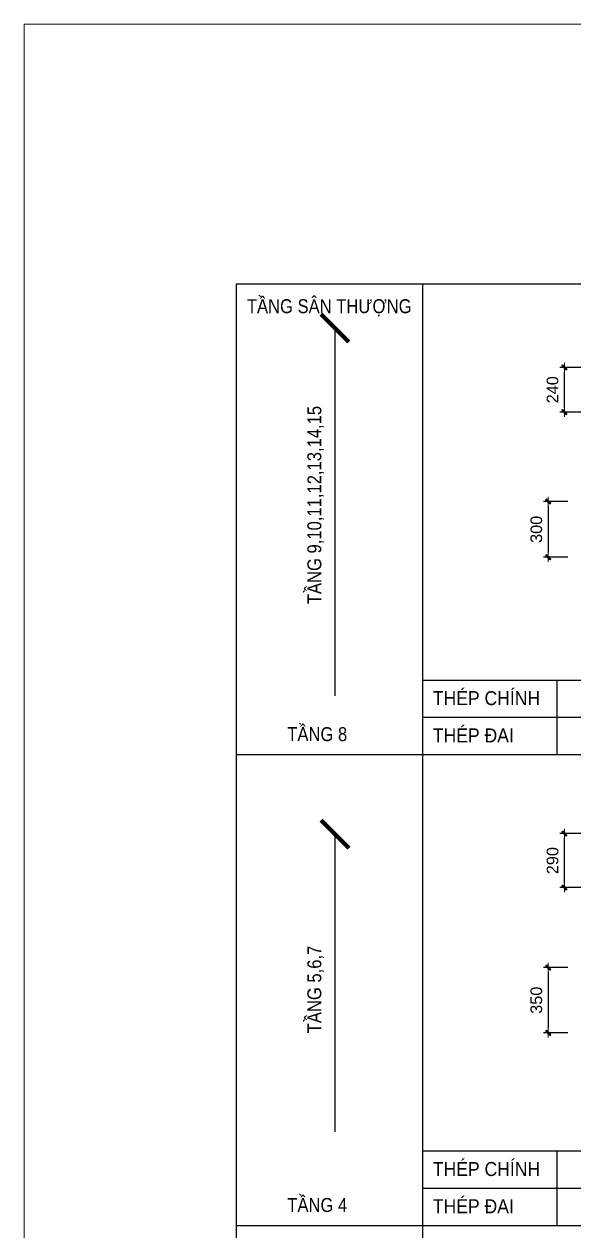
# Model space of a CAD drawing. Header units: millimetres. Extents: x -146909 to 4830753, y -683702 to -336947.
# Drawn here: x 4748595 to 4751548, y -441240 to -434762 of the extents above; entities that cross this region are included whole.
import ezdxf
from ezdxf.enums import TextEntityAlignment as Align

# ---------------------------------------------------------------- set-up
doc = ezdxf.new("R2010")
doc.units = ezdxf.units.MM
doc.header["$MEASUREMENT"] = 0
doc.layers.get('0').update_dxf_attribs({"lineweight": 9})
doc.layers.get('Defpoints').update_dxf_attribs({"color": 10, "lineweight": 0})
for name, color, linetype, lineweight in [('chunho.q', 1, 'Continuous', 13), ('DBAO', 2, 'Continuous', 13), ('KTH', 154, 'Continuous', 9), ('STICK', 1, 'Continuous', 9)]:
    doc.layers.add(name, color=color, linetype=linetype, lineweight=lineweight)
for name, color, linetype in [('DM', 1, 'Continuous'), ('TBL', 1, 'Continuous'), ('TX', 214, 'Continuous')]:
    doc.layers.add(name, color=color, linetype=linetype)
doc.styles.add('arial', font='arial.ttf', dxfattribs={"width": 0.85})
doc.styles.add('TTP-HelCon', font='arial.ttf')
doc.dimstyles.new('TTP-25', dxfattribs={"dimscale": 25, "dimtxt": 2.5, "dimasz": 1, "dimexe": 1, "dimexo": 1, "dimgap": 0.09, "dimtad": 0, "dimdec": 4, "dimrnd": 10, "dimzin": 9, "dimdsep": 46, "dimtxsty": 'TTP-HelCon', "dimblk": 'Stick', "dimcen": 0.09, "dimdle": 1.5, "dimclrd": 256, "dimclre": 256, "dimclrt": 1, "dimadec": 0, "dimazin": 0, "dimtfac": 1, "dimtdec": 4, "dimtmove": 0, "dimatfit": 3, "dimldrblk": 'ARCHTICK', "dimfxl": 1, "dimtvp": 1, "dimtolj": 1, "dimtzin": 0, "dimarcsym": 0})
doc.dimstyles.new('TTP-50', dxfattribs={"dimscale": 50, "dimtxt": 2.5, "dimasz": 1, "dimexe": 1, "dimexo": 1, "dimgap": 0.09, "dimtad": 0, "dimdec": 4, "dimzin": 9, "dimdsep": 46, "dimtxsty": 'arial', "dimblk": 'Stick', "dimcen": 0.09, "dimdle": 1.5, "dimclrd": 256, "dimclre": 256, "dimclrt": 1, "dimadec": 0, "dimazin": 0, "dimtfac": 1, "dimtdec": 4, "dimtmove": 0, "dimatfit": 3, "dimldrblk": 'ARCHTICK', "dimfxl": 1, "dimtvp": 1, "dimtolj": 1, "dimtzin": 0, "dimarcsym": 0})

# ---------------------------------------------------------------- blocks, each defined once
blk = doc.blocks.new('Stick')
at = {"layer": 'STICK'}
h = blk.add_hatch(color=256, dxfattribs=at)
edge = h.paths.add_edge_path()
edge.add_line((0.3, 0.5), (-0.5, -0.3))
edge.add_arc((-0.4, -0.4), 0.141, 135, 315)
edge.add_line((-0.3, -0.5), (0.5, 0.3))
edge.add_arc((0.4, 0.4), 0.141, 315, 495)
blk.add_line((1, 0), (-1, 0), dxfattribs=at)
blk.add_lwpolyline([(0.3, 0.5), (-0.5, -0.3, 1), (-0.3, -0.5), (0.5, 0.3, 1), (0.3, 0.5, 1)], format="xyb", dxfattribs=at)
blk = doc.blocks.new('*D1567')
at = {"layer": 'Defpoints', "color": 0, "transparency": 16777216}
for p in [(4751497.2, -436604.7), (4751680.7, -436604.7), (4751680.7, -436844.7)]:
    blk.add_point(p, dxfattribs=at)
at = {"layer": 'KTH', "lineweight": -2, "transparency": 16777216}
for p, q in [((4751655.7, -436604.7), (4751472.2, -436604.7)), ((4751497.2, -436819.7), (4751497.2, -436629.7)), ((4751655.7, -436844.7), (4751472.2, -436844.7))]:
    blk.add_line(p, q, dxfattribs=at)
at = {"layer": 'KTH', "lineweight": -2, "transparency": 16777216, "xscale": 25, "yscale": 25, "zscale": 25}
for p, rotation in [((4751497.2, -436604.7), 90), ((4751497.2, -436844.7), 270)]:
    blk.add_blockref('Stick', p, dxfattribs=dict(at, rotation=rotation))
at = {"layer": 'KTH', "color": 1, "transparency": 16777216, "insert": (4751433.4, -436724.7), "char_height": 62.5, "attachment_point": 5, "rotation": 90, "style": 'TTP-HelCon'}
blk.add_mtext('\\A1;240', dxfattribs=at)
blk = doc.blocks.new('_ArchTick')
at = {"color": 0, "linetype": 'ByBlock', "const_width": 0.15}
blk.add_lwpolyline([(-0.5, -0.5), (0.5, 0.5)], dxfattribs=at)
blk = doc.blocks.new('*D1573')
at = {"layer": 'Defpoints', "color": 0, "transparency": 16777216}
for p in [(4751540.5, -437324.1), (4751410.1, -437624.1), (4751540.5, -437624.1)]:
    blk.add_point(p, dxfattribs=at)
at = {"layer": 'KTH', "lineweight": -2, "transparency": 16777216}
for p, q in [((4751515.5, -437324.1), (4751385.1, -437324.1)), ((4751410.1, -437349.1), (4751410.1, -437599.1)), ((4751515.5, -437624.1), (4751385.1, -437624.1))]:
    blk.add_line(p, q, dxfattribs=at)
at = {"layer": 'KTH', "lineweight": -2, "transparency": 16777216, "xscale": 25, "yscale": 25, "zscale": 25}
for p, rotation in [((4751410.1, -437324.1), 90), ((4751410.1, -437624.1), 270)]:
    blk.add_blockref('Stick', p, dxfattribs=dict(at, rotation=rotation))
at = {"layer": 'KTH', "color": 1, "transparency": 16777216, "insert": (4751346.2, -437474.1), "char_height": 62.5, "attachment_point": 5, "rotation": 90, "style": 'TTP-HelCon'}
blk.add_mtext('\\A1;300', dxfattribs=at)
blk = doc.blocks.new('*D1558')
at = {"layer": 'Defpoints', "color": 0, "transparency": 16777216}
for p in [(4751497.2, -439107.4), (4751680.7, -439107.4), (4751680.7, -439397.4)]:
    blk.add_point(p, dxfattribs=at)
at = {"layer": 'KTH', "lineweight": -2, "transparency": 16777216}
for p, q in [((4751655.7, -439107.4), (4751472.2, -439107.4)), ((4751497.2, -439372.4), (4751497.2, -439132.4)), ((4751655.7, -439397.4), (4751472.2, -439397.4))]:
    blk.add_line(p, q, dxfattribs=at)
at = {"layer": 'KTH', "lineweight": -2, "transparency": 16777216, "xscale": 25, "yscale": 25, "zscale": 25}
for p, rotation in [((4751497.2, -439107.4), 90), ((4751497.2, -439397.4), 270)]:
    blk.add_blockref('Stick', p, dxfattribs=dict(at, rotation=rotation))
at = {"layer": 'KTH', "color": 1, "transparency": 16777216, "insert": (4751433.4, -439252.4), "char_height": 62.5, "attachment_point": 5, "rotation": 90, "style": 'TTP-HelCon'}
blk.add_mtext('\\A1;290', dxfattribs=at)
blk = doc.blocks.new('*D1564')
at = {"layer": 'Defpoints', "color": 0, "transparency": 16777216}
for p in [(4751540.5, -439826.8), (4751410.1, -440176.8), (4751540.5, -440176.8)]:
    blk.add_point(p, dxfattribs=at)
at = {"layer": 'KTH', "lineweight": -2, "transparency": 16777216}
for p, q in [((4751515.5, -439826.8), (4751385.1, -439826.8)), ((4751410.1, -439851.8), (4751410.1, -440151.8)), ((4751515.5, -440176.8), (4751385.1, -440176.8))]:
    blk.add_line(p, q, dxfattribs=at)
at = {"layer": 'KTH', "lineweight": -2, "transparency": 16777216, "xscale": 25, "yscale": 25, "zscale": 25}
for p, rotation in [((4751410.1, -439826.8), 90), ((4751410.1, -440176.8), 270)]:
    blk.add_blockref('Stick', p, dxfattribs=dict(at, rotation=rotation))
at = {"layer": 'KTH', "color": 1, "transparency": 16777216, "insert": (4751346.2, -440001.8), "char_height": 62.5, "attachment_point": 5, "rotation": 90, "style": 'TTP-HelCon'}
blk.add_mtext('\\A1;350', dxfattribs=at)

msp = doc.modelspace()

# ---------------------------------------------------------------- linework, layer by layer
at = {"layer": 'DBAO', "color": 1}
msp.add_lwpolyline([(4765344.9865, -448761.98892), (4748594.9865, -448761.98892), (4748594.9865, -434761.98892), (4765344.9865, -434761.98892)], close=True, dxfattribs=at)
at = {"layer": 'TBL'}
for p, q in [((4749733.95732, -436155.22961), (4749733.95732, -446665.96056)), ((4749733.95732, -436155.22961), (4761242.52726, -436155.22961)), ((4750733.95732, -436155.22961), (4750733.95732, -446665.96056)), ((4750733.95732, -438282.91235), (4761242.52726, -438282.91235)), ((4751455.55145, -438282.91235), (4751455.55145, -438682.91235)), ((4749733.95732, -438682.91235), (4761242.52726, -438682.91235)), ((4750733.95732, -440810.59509), (4761242.52726, -440810.59509)), ((4751455.55145, -440810.59509), (4751455.55145, -441210.59509)), ((4749733.95732, -441210.59509), (4761242.52726, -441210.59509))]:
    msp.add_line(p, q, dxfattribs=at)
at = {"layer": 'TBL', "color": 8}
for p, q in [((4750733.95732, -438482.91235), (4761242.52726, -438482.91235)), ((4750733.95732, -441010.59509), (4761242.52726, -441010.59509))]:
    msp.add_line(p, q, dxfattribs=at)

# ---------------------------------------------------------------- texts
at = {"layer": 'chunho.q', "color": 1, "style": 'arial', "width": 0.85}
for s, p in [('TẦNG SÂN THƯỢNG', (4749791.44472, -436313.58088)), ('TẦNG 8', (4750008.60231, -438610.91235)), ('TẦNG 4', (4750008.60231, -441138.59509))]:
    msp.add_text(s, height=75, dxfattribs=at).set_placement(p)
for s, p in [('TẦNG 9,10,11,12,13,14,15', (4750191.28971, -437875.73403)), ('TẦNG 5,6,7', (4750191.28971, -440179.16026))]:
    msp.add_text(s, height=75, rotation=90, dxfattribs=at).set_placement(p)
at = {"layer": 'TX', "color": 2, "style": 'arial', "width": 0.9}
for s, p in [('THÉP CHÍNH', (4750790.2161, -438380.22797)), ('THÉP ĐAI', (4750790.2161, -438580.22797)), ('THÉP CHÍNH', (4750790.2161, -440907.91071)), ('THÉP ĐAI', (4750790.2161, -441107.91071))]:
    msp.add_text(s, height=75, dxfattribs=at).set_placement(p, align=Align.MIDDLE_LEFT)

# ---------------------------------------------------------------- dimensions: what is measured, and where the dimension line sits
at = {"layer": 'KTH'}
for base, p1, p2, picture, middle in [((4751497.19117, -436604.7455), (4751680.71473, -436844.7455), (4751680.71473, -436604.7455), '*D1567', (4751433.36954, -436724.7455)), ((4751410.05998, -437624.09461), (4751540.51348, -437324.09461), (4751540.51348, -437624.09461), '*D1573', (4751346.19572, -437474.09461)), ((4751497.19117, -439107.42823), (4751680.71473, -439397.42823), (4751680.71473, -439107.42823), '*D1558', (4751433.36954, -439252.42823)), ((4751410.05998, -440176.77735), (4751540.51348, -439826.77735), (4751540.51348, -440176.77735), '*D1564', (4751346.19572, -440001.77735))]:
    dim = msp.add_linear_dim(base=base, p1=p1, p2=p2, angle=90, dimstyle='TTP-25', dxfattribs=at)
    dim.commit()
    dim.dimension.update_dxf_attribs({"geometry": picture, "text_midpoint": middle})

# ---------------------------------------------------------------- leaders
at = {"layer": 'DM'}
for points in [[(4750264.52039, -436393.37153), (4750264.52039, -438367.01517)], [(4750264.52039, -439110.74553), (4750264.52039, -440708.93855)]]:
    msp.add_leader(points, dimstyle='TTP-50', override={"dimasz": 3, "dimgap": 0.09, "dimtad": 0}, dxfattribs=at)

doc.saveas('drawing.dxf')
